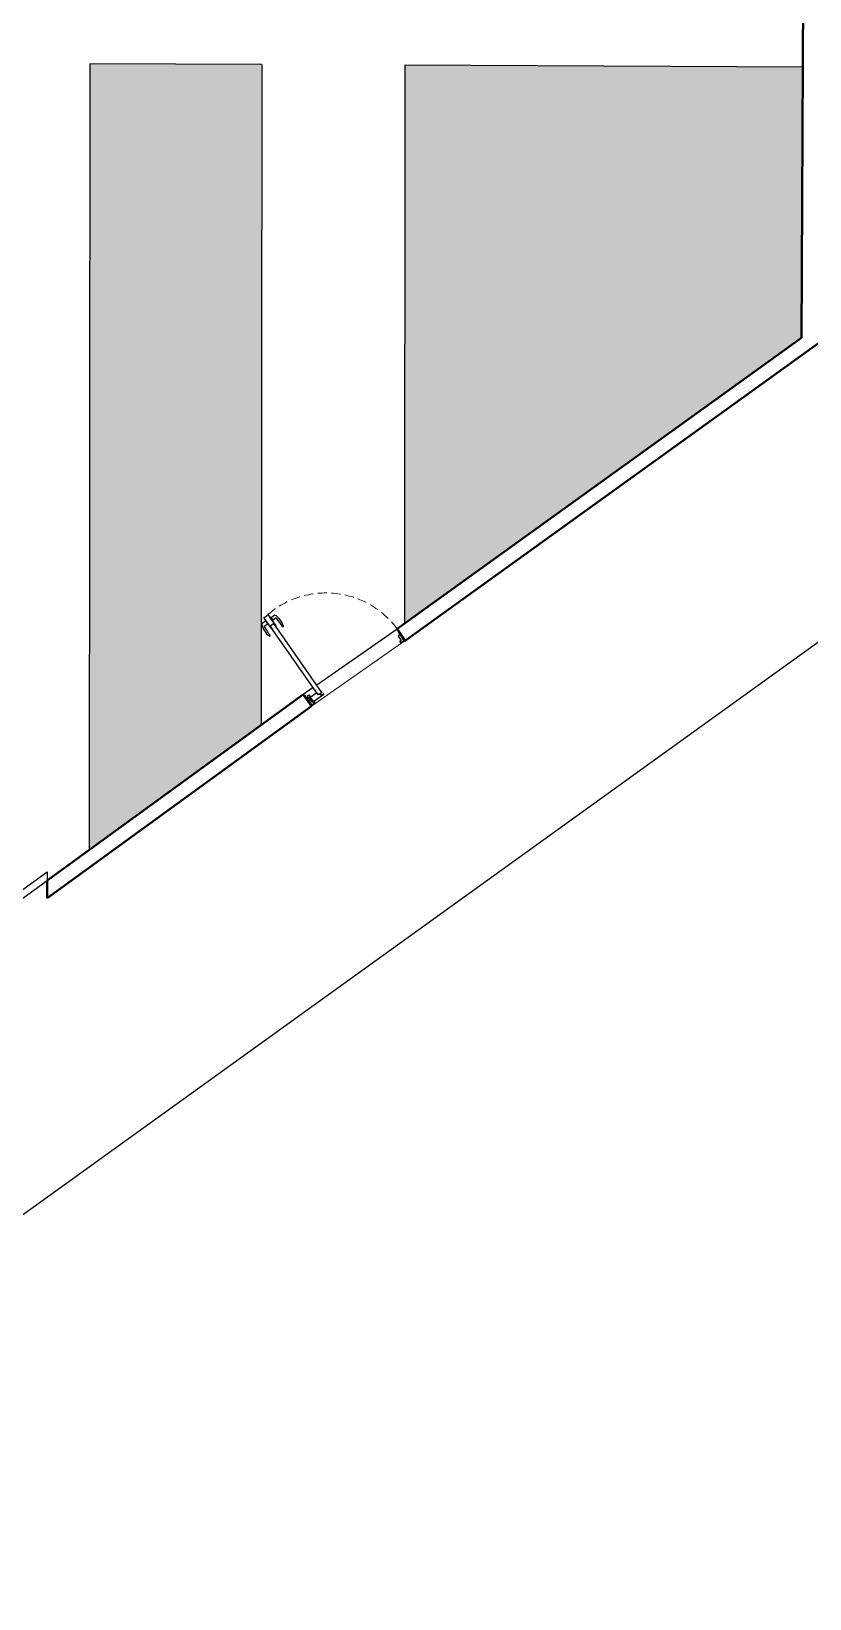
# Model space of a CAD drawing. Header units: millimetres. Extents: x 103208 to 171806, y -164 to 10038.
# Drawn here: x 117336 to 117880, y 4869 to 5963 of the extents above; entities that cross this region are included whole.
import ezdxf

# ---------------------------------------------------------------- set-up
doc = ezdxf.new("R2010")
doc.units = ezdxf.units.MM
doc.linetypes.add('HIDDEN', pattern=[9.525, 6.35, -3.175])
doc.layers.add('ACESSORIOS', color=2, linetype='Continuous')
doc.layers.add('PN010', color=1, linetype='Continuous')
for name, color, linetype, lineweight in [('MEDIDAS', 7, 'Continuous', 0), ('Parede Corte', 4, 'Continuous', 40), ('Portas - Janelas', 2, 'Continuous', 20), ('Projeção Portas', 55, 'HIDDEN', 5)]:
    doc.layers.add(name, color=color, linetype=linetype, lineweight=lineweight)
doc.styles.add('Valéria', font='romantic.ttf', dxfattribs={"height": 10})
doc.dimstyles.new('Cota - 50', dxfattribs={"dimtxt": 10, "dimasz": 5, "dimexe": 10, "dimexo": 20, "dimgap": 5, "dimtad": 1, "dimtxsty": 'Valéria', "dimblk": 'DOT', "dimcen": 0, "dimclrd": 12, "dimclre": 12, "dimclrt": 2, "dimazin": 2, "dimtfac": 1, "dimtix": 1, "dimtmove": 0, "dimatfit": 3, "dimldrblk": 'DOT', "dimfxl": 1, "dimarcsym": 0})

# ---------------------------------------------------------------- blocks, each defined once
blk = doc.blocks.new('_Dot')
at = {"color": 0, "linetype": 'ByBlock', "lineweight": -2}
blk.add_line((-0.5, 0), (-1, 0), dxfattribs=at)
at = {"color": 0, "linetype": 'ByBlock', "const_width": 0.5}
blk.add_lwpolyline([(-0.25, 0, 1), (0.25, 0, 1)], format="xyb", close=True, dxfattribs=at)
blk = doc.blocks.new('*D888')
at = {"layer": 'Defpoints', "color": 0, "transparency": 16777216}
for p in [(119310.4, 6770.1, 9825), (119409.2, 6632.8), (116870.4, 5014.4, 9825)]:
    blk.add_point(p, dxfattribs=at)
at = {"layer": 'MEDIDAS', "color": 12, "lineweight": -2, "transparency": 16777216}
for p, q in [((119322.1, 6753.8), (119415, 6624.7)), ((116973.2, 4880), (119405.1, 6629.9)), ((116882.1, 4998.1), (116975, 4869))]:
    blk.add_line(p, q, dxfattribs=at)
at = {"layer": 'MEDIDAS', "color": 12, "lineweight": -2, "transparency": 16777216, "xscale": 5, "yscale": 5, "zscale": 5}
for p, rotation in [((119409.2, 6632.8), 35.73698977606095), ((116969.2, 4877.1), 215.736989776061)]:
    blk.add_blockref('_Dot', p, dxfattribs=dict(at, rotation=rotation))
at = {"layer": 'MEDIDAS', "color": 2, "transparency": 16777216, "insert": (118183.2, 5763.2), "char_height": 10, "attachment_point": 5, "rotation": 35.737, "style": 'Valéria'}
blk.add_mtext('3006', dxfattribs=at)

msp = doc.modelspace()

# ---------------------------------------------------------------- hatches: boundary and pattern name
h = msp.add_hatch()
h.set_pattern_fill('GRASS2', color=74, scale=15, pattern_type=2)
h.set_pattern_definition([(360, (3778.935, 51.527), (15, 15), [2.25, -0.45, 0.6, -0.45, 2.25, -9]), (360, (3778.185, 51.977), (15, 15), [1.5, -1.125, 2.25, -1.125, 1.5, -7.5]), (360, (3783.435, 57.977), (15, 15), [1.875, -0.75, 1.875, -10.5]), (360, (3775.935, 60.977), (15, 15), [0.75, -1.5, 0.75, -12]), (90, (3777.435, 60.977), (-15, 15), [1.35, -13.65]), (90, (3781.935, 51.977), (-15, 15), [1.5, -13.5]), (90, (3785.685, 57.977), (-15, 15), [1.5, -13.5]), (45, (3783.885, 51.827), (1e-14, 15), [1.5, -19.7132034]), (135, (3779.985, 51.827), (-15, 1e-14), [1.5, -19.7132034]), (63.434949, (3783.435, 51.9024), (8e-10, 15), [1.5, -32.0410197]), (75.9637565, (3782.685, 51.9774), (5e-10, 15), [1.5, -60.3465844]), (75.9637565, (3786.435, 57.9774), (5e-10, 15), [1.2, -60.6465844]), (75.9637565, (3777.735, 60.9774), (5e-10, 15), [1.05, -60.7965844]), (104.0362435, (3781.185, 51.9774), (-5e-10, 15), [1.5, -60.3465844]), (104.0362435, (3784.935, 57.9774), (-5e-10, 15), [1.2, -60.6465844]), (104.0362435, (3777.135, 60.9774), (-5e-10, 15), [1.05, -60.7965844]), (116.565051, (3780.435, 51.9024), (-6e-09, 15), [1.5, -32.041002])])
h.paths.add_polyline_path([(116987.10255, 5941.70488), (117067.10256, 5941.67639), (117067.10256, 5803.47975), (116987.10255, 5803.50825)])
h.paths.add_polyline_path([(117197.10233, 5940.66571), (117277.03766, 5940.63728), (117277.03766, 5803.8544), (117197.10233, 5803.88283)])
h.paths.add_polyline_path([(117377.16638, 5939.92231), (117496.729, 5939.92231), (117496.729, 5477.38131), (117376.64723, 5390.9762)])
h.paths.add_polyline_path([(116900.57456, 5054.57688), (116906.32697, 5058.71604), (116906.32697, 5942.26915), (116884.80552, 5942.26915), (116880.47604, 5033.95508), (116900.54509, 5048.39582)])
h.paths.add_polyline_path([(116986.21177, 5130.77439), (117066.53528, 5166.71287), (117066.53528, 5378.79111), (116986.44639, 5378.85056)])
h.paths.add_polyline_path([(117197.11562, 5267.95368), (117276.57909, 5325.1318), (117276.57909, 5377.06), (117196.88812, 5376.9369)])
h = msp.add_hatch()
h.set_pattern_fill('GRASS2', color=74, scale=15, pattern_type=2)
h.set_pattern_definition([(360, (33442.192, -913.819), (15, 15), [2.25, -0.45, 0.6, -0.45, 2.25, -9]), (360, (33441.442, -913.369), (15, 15), [1.5, -1.125, 2.25, -1.125, 1.5, -7.5]), (360, (33446.692, -907.369), (15, 15), [1.875, -0.75, 1.875, -10.5]), (360, (33439.192, -904.369), (15, 15), [0.75, -1.5, 0.75, -12]), (90, (33440.692, -904.369), (-15, 15), [1.35, -13.65]), (90, (33445.192, -913.369), (-15, 15), [1.5, -13.5]), (90, (33448.942, -907.369), (-15, 15), [1.5, -13.5]), (45, (33447.142, -913.519), (1e-14, 15), [1.5, -19.7132034]), (135, (33443.242, -913.519), (-15, 1e-14), [1.5, -19.7132034]), (63.434949, (33446.6916, -913.444), (8e-10, 15), [1.5, -32.0410197]), (75.9637565, (33445.9416, -913.369), (5e-10, 15), [1.5, -60.3465844]), (75.9637565, (33449.6916, -907.369), (5e-10, 15), [1.2, -60.6465844]), (75.9637565, (33440.9916, -904.369), (5e-10, 15), [1.05, -60.7965844]), (104.0362435, (33444.4416, -913.369), (-5e-10, 15), [1.5, -60.3465844]), (104.0362435, (33448.1916, -907.369), (-5e-10, 15), [1.2, -60.6465844]), (104.0362435, (33440.3916, -904.369), (-5e-10, 15), [1.05, -60.7965844]), (116.565051, (33443.6916, -913.444), (-6e-09, 15), [1.5, -32.041002])])
h.paths.add_polyline_path([(117784.40044, 5922.94908), (117675.05415, 5922.94908)], flags=16)
h.paths.add_polyline_path([(117596.97324, 5938.8746), (117596.79714, 5549.38557), (117873.89446, 5748.77158), (117874.79427, 5937.55036)])

# ---------------------------------------------------------------- linework, layer by layer
for p, q in [((117377.16638, 5939.92231, 9825), (117376.64723, 5390.9762, 9825)), ((117497.1659, 5939.35033, 9825), (117377.16638, 5939.92231, 9825)), ((117497.1659, 5939.35033, 9825), (117496.73005, 5478.49662, 9825)), ((117597.16549, 5938.87368, 9825), (117596.79714, 5549.38557, 9825)), ((117874.79427, 5937.55036, 9825), (117597.16549, 5938.87368, 9825))]:
    msp.add_line(p, q)
at = {"color": 1}
for p, q in [((117501.16984, 5555.36116, 9825), (117501.49178, 5555.58632, 9825)), ((117501.28447, 5555.19727, 9825), (117501.16984, 5555.36116, 9825)), ((117501.49178, 5555.58632, 9825), (117506.91363, 5547.83422, 9825)), ((117499.84736, 5550.95832, 9825), (117497.33345, 5549.20008, 9825)), ((117498.62366, 5553.58035, 9825), (117498.94559, 5553.80551, 9825)), ((117504.04551, 5545.82825, 9825), (117498.62366, 5553.58035, 9825)), ((117498.94559, 5553.80551, 9825), (117499.06022, 5553.64162, 9825)), ((117499.06022, 5553.64162, 9825), (117499.36108, 5553.85204, 9825)), ((117499.25218, 5547.73532, 9825), (117501.16557, 5549.07356, 9825)), ((117499.36108, 5553.85204, 9825), (117499.40286, 5553.84465, 9825)), ((117499.40286, 5553.84465, 9825), (117499.41025, 5553.88643, 9825)), ((117499.41025, 5553.88643, 9825), (117499.45202, 5553.87904, 9825)), ((117499.45202, 5553.87904, 9825), (117499.45941, 5553.92082, 9825)), ((117499.45941, 5553.92082, 9825), (117499.50119, 5553.91343, 9825)), ((117499.50119, 5553.91343, 9825), (117499.50858, 5553.95521, 9825)), ((117499.50858, 5553.95521, 9825), (117499.55036, 5553.94782, 9825)), ((117499.55036, 5553.94782, 9825), (117499.55775, 5553.98959, 9825)), ((117499.55775, 5553.98959, 9825), (117499.59953, 5553.9822, 9825)), ((117499.59953, 5553.9822, 9825), (117499.60692, 5554.02398, 9825)), ((117499.60692, 5554.02398, 9825), (117499.64869, 5554.01659, 9825)), ((117499.64869, 5554.01659, 9825), (117499.65608, 5554.05837, 9825)), ((117499.65608, 5554.05837, 9825), (117499.69786, 5554.05098, 9825)), ((117499.69786, 5554.05098, 9825), (117499.70525, 5554.09276, 9825)), ((117499.70408, 5551.16318, 9825), (117501.16557, 5549.07356, 9825)), ((117499.70525, 5554.09276, 9825), (117499.74703, 5554.08537, 9825)), ((117499.73691, 5551.30818, 9825), (117499.72871, 5551.30244, 9825)), ((117499.74703, 5554.08537, 9825), (117499.75442, 5554.12715, 9825)), ((117499.75442, 5554.12715, 9825), (117499.7962, 5554.11976, 9825)), ((117499.7962, 5554.11976, 9825), (117499.80359, 5554.16153, 9825)), ((117499.80359, 5554.16153, 9825), (117499.84537, 5554.15414, 9825)), ((117499.84537, 5554.15414, 9825), (117499.85275, 5554.19592, 9825)), ((117499.85275, 5554.19592, 9825), (117499.89453, 5554.18853, 9825)), ((117501.95357, 5548.81928, 9825), (117499.87882, 5551.78573, 9825)), ((117499.89453, 5554.18853, 9825), (117499.90192, 5554.23031, 9825)), ((117499.90192, 5554.23031, 9825), (117499.9437, 5554.22292, 9825)), ((117499.9437, 5554.22292, 9825), (117499.95109, 5554.2647, 9825)), ((117499.95109, 5554.2647, 9825), (117500.3936, 5554.57419, 9825)), ((117500.3936, 5554.57419, 9825), (117500.43538, 5554.5668, 9825)), ((117500.43538, 5554.5668, 9825), (117500.44277, 5554.60858, 9825)), ((117500.44277, 5554.60858, 9825), (117500.48454, 5554.60119, 9825)), ((117500.48454, 5554.60119, 9825), (117500.49193, 5554.64297, 9825)), ((117500.49193, 5554.64297, 9825), (117500.53371, 5554.63558, 9825)), ((117500.53371, 5554.63558, 9825), (117500.5411, 5554.67735, 9825)), ((117500.5411, 5554.67735, 9825), (117500.58288, 5554.66996, 9825)), ((117500.58288, 5554.66996, 9825), (117500.59027, 5554.71174, 9825)), ((117500.59027, 5554.71174, 9825), (117500.63205, 5554.70435, 9825)), ((117500.63205, 5554.70435, 9825), (117500.63944, 5554.74613, 9825)), ((117500.63944, 5554.74613, 9825), (117500.68122, 5554.73874, 9825)), ((117500.68122, 5554.73874, 9825), (117500.68861, 5554.78052, 9825)), ((117500.68861, 5554.78052, 9825), (117500.73038, 5554.77313, 9825)), ((117500.73038, 5554.77313, 9825), (117500.73777, 5554.81491, 9825)), ((117500.73777, 5554.81491, 9825), (117500.77955, 5554.80752, 9825)), ((117500.77955, 5554.80752, 9825), (117500.78694, 5554.84929, 9825)), ((117500.78694, 5554.84929, 9825), (117500.82872, 5554.84191, 9825)), ((117500.82872, 5554.84191, 9825), (117500.83611, 5554.88368, 9825)), ((117500.83611, 5554.88368, 9825), (117500.87789, 5554.87629, 9825)), ((117500.87789, 5554.87629, 9825), (117500.88528, 5554.91807, 9825)), ((117500.88528, 5554.91807, 9825), (117500.92705, 5554.91068, 9825)), ((117500.92705, 5554.91068, 9825), (117500.93444, 5554.95246, 9825)), ((117500.93444, 5554.95246, 9825), (117500.97622, 5554.94507, 9825)), ((117500.97622, 5554.94507, 9825), (117500.98361, 5554.98685, 9825)), ((117500.98361, 5554.98685, 9825), (117501.28447, 5555.19727, 9825)), ((117501.16557, 5549.07356, 9825), (117501.30886, 5548.86869, 9825)), ((117501.44812, 5548.84406, 9825), (117501.45631, 5548.84979, 9825)), ((117504.82169, 5550.82525, 9825), (117502.74694, 5553.7917, 9825)), ((117505.6731, 5549.3462, 9825), (117503.05082, 5547.51217, 9825)), ((117503.05082, 5547.51217, 9825), (117504.16843, 5545.91422, 9825)), ((117536.62618, 5499.52138, 9825), (117503.05782, 5547.51706, 9825)), ((117503.2442, 5553.76119, 9825), (117503.2524, 5553.76692, 9825)), ((117503.39166, 5553.74229, 9825), (117504.85315, 5551.65266, 9825)), ((117503.53494, 5553.53742, 9825), (117506.04885, 5555.29566, 9825)), ((117504.16843, 5545.91422, 9825), (117504.04551, 5545.82825, 9825)), ((117506.76654, 5552.9909, 9825), (117504.85315, 5551.65266, 9825)), ((117504.85315, 5551.65266, 9825), (117504.99643, 5551.4478, 9825)), ((117504.9718, 5551.30854, 9825), (117504.9636, 5551.30281, 9825)), ((117539.23326, 5501.34479, 9825), (117505.6649, 5549.34047, 9825)), ((117506.79071, 5547.74825, 9825), (117505.6731, 5549.3462, 9825)), ((117506.91363, 5547.83422, 9825), (117506.79071, 5547.74825, 9825)), ((117512.17871, 5547.19673, 9825), (117512.00228, 5547.07333, 9825)), ((117502.83822, 5540.66395, 9825), (117503.01465, 5540.78735, 9825)), ((117592.20041, 5543.61315, 9825), (117592.28638, 5543.49023, 9825)), ((117592.28638, 5543.49023, 9825), (117592.386, 5543.49889, 9825)), ((117593.65044, 5541.53991, 9825), (117592.38027, 5540.65156, 9825)), ((117592.38027, 5540.65156, 9825), (117594.55818, 5537.5376, 9825)), ((117592.386, 5543.49889, 9825), (117592.39831, 5543.56852, 9825)), ((117592.39831, 5543.56852, 9825), (117592.73708, 5543.80546, 9825)), ((117592.61525, 5543.17111, 9825), (117592.57294, 5543.0805, 9825)), ((117592.57294, 5543.0805, 9825), (117593.65044, 5541.53991, 9825)), ((117592.68488, 5543.15879, 9825), (117592.61525, 5543.17111, 9825)), ((117593.02365, 5543.39573, 9825), (117592.68488, 5543.15879, 9825)), ((117592.78185, 5543.04356, 9825), (117593.15059, 5543.30146, 9825)), ((117596.44989, 5537.799, 9825), (117592.78185, 5543.04356, 9825)), ((117592.80672, 5543.79315, 9825), (117593.03596, 5543.46536, 9825)), ((117593.15059, 5543.30146, 9825), (117593.4085, 5542.93271, 9825)), ((117593.59532, 5536.86417, 9825), (117593.41094, 5536.73521, 9825)), ((117593.41094, 5536.73521, 9825), (117593.6975, 5536.32548, 9825)), ((117593.47813, 5542.92039, 9825), (117593.56307, 5542.97979, 9825)), ((117593.59117, 5536.73924, 9825), (117593.6936, 5536.81088, 9825)), ((117593.73445, 5536.53437, 9825), (117593.59117, 5536.73924, 9825)), ((117593.6936, 5536.81088, 9825), (117593.66495, 5536.85186, 9825)), ((117594.18516, 5536.8496, 9825), (117593.73445, 5536.53437, 9825)), ((117593.91079, 5537.0238, 9825), (117593.93944, 5536.98282, 9825)), ((117594.55818, 5537.5376, 9825), (117593.9231, 5537.09342, 9825)), ((117593.93944, 5536.98282, 9825), (117594.04187, 5537.05446, 9825)), ((117594.04187, 5537.05446, 9825), (117594.18516, 5536.8496, 9825)), ((117594.42166, 5536.1974, 9825), (117596.41294, 5537.59011, 9825)), ((117596.41294, 5537.59011, 9825), (117596.51257, 5537.59877, 9825)), ((117596.81865, 5538.05691, 9825), (117596.44989, 5537.799, 9825)), ((117596.51257, 5537.59877, 9825), (117596.52488, 5537.6684, 9825)), ((117596.52488, 5537.6684, 9825), (117596.86365, 5537.90533, 9825)), ((117596.5722, 5538.40928, 9825), (117596.81865, 5538.05691, 9825)), ((117596.66406, 5538.53454, 9825), (117596.58452, 5538.47891, 9825)), ((117596.74182, 5537.27099, 9825), (117596.69951, 5537.18038, 9825)), ((117596.69951, 5537.18038, 9825), (117596.78548, 5537.05746, 9825)), ((117596.81145, 5537.25867, 9825), (117596.74182, 5537.27099, 9825)), ((117597.15022, 5537.4956, 9825), (117596.81145, 5537.25867, 9825)), ((117596.93328, 5537.89302, 9825), (117597.16254, 5537.56524, 9825)), ((117535.62319, 5500.95544, 9825), (117530.85513, 5497.62063, 9825)), ((117539.24146, 5501.35052, 9825), (117536.62618, 5499.52138, 9825)), ((117527.83173, 5498.59345, 9825), (117527.26605, 5498.19781, 9825)), ((117527.72491, 5497.78655, 9825), (117527.49565, 5498.11434, 9825)), ((117527.49565, 5498.11434, 9825), (117527.49565, 5498.11433, 9825)), ((117527.50796, 5498.18396, 9825), (117527.50797, 5498.18397, 9825)), ((117527.50797, 5498.18397, 9825), (117527.84673, 5498.4209, 9825)), ((117527.7249, 5497.78655, 9825), (117527.72491, 5497.78655, 9825)), ((117527.79454, 5497.77424, 9825), (117527.79453, 5497.77423, 9825)), ((117528.1333, 5498.01117, 9825), (117527.79454, 5497.77424, 9825)), ((117527.83172, 5498.59345, 9825), (117527.83173, 5498.59345, 9825)), ((117527.83953, 5497.62266, 9825), (117528.16732, 5497.85191, 9825)), ((117528.08598, 5497.27029, 9825), (117527.83953, 5497.62266, 9825)), ((117527.84673, 5498.4209, 9825), (117527.91636, 5498.40858, 9825)), ((117527.90136, 5498.58114, 9825), (117527.90135, 5498.58113, 9825)), ((117527.95867, 5498.49919, 9825), (117527.90136, 5498.58114, 9825)), ((117527.91636, 5498.40858, 9825), (117527.95867, 5498.49919, 9825)), ((117528.08597, 5497.27029, 9825), (117528.08598, 5497.27029, 9825)), ((117528.14562, 5498.0808, 9825), (117528.1333, 5498.01117, 9825)), ((117528.24524, 5498.08946, 9825), (117528.14562, 5498.0808, 9825)), ((117528.16732, 5497.85191, 9825), (117528.16731, 5497.85191, 9825)), ((117528.23694, 5497.83959, 9825), (117528.23695, 5497.8396, 9825)), ((117528.23695, 5497.8396, 9825), (117531.87635, 5492.63602, 9825)), ((117529.32273, 5496.54887, 9825), (117528.24524, 5498.08946, 9825)), ((117529.63584, 5497.7762, 9844), (117529.12002, 5498.51371, 9844)), ((117529.19392, 5498.93149, 9844), (117529.93143, 5499.44731, 9844)), ((117530.5929, 5497.43723, 9825), (117529.32273, 5496.54887, 9825)), ((117530.14786, 5497.76821, 9844), (117530.05362, 5497.7023, 9844)), ((117530.34289, 5497.07933, 9825), (117530.53956, 5497.21688, 9825)), ((117530.6925, 5496.57945, 9825), (117530.34289, 5497.07933, 9825)), ((117530.34921, 5499.37341, 9844), (117530.86503, 5498.6359, 9844)), ((117530.7197, 5496.58419, 9844), (117530.40447, 5497.03489, 9844)), ((117530.41679, 5497.10452, 9844), (117530.50693, 5497.16757, 9844)), ((117530.84599, 5497.11899, 9844), (117530.42638, 5497.71894, 9844)), ((117530.53956, 5497.21688, 9825), (117530.69431, 5496.99562, 9825)), ((117530.57656, 5497.15525, 9844), (117530.70552, 5496.97087, 9844)), ((117530.79657, 5497.14603, 9825), (117530.5929, 5497.43723, 9825)), ((117530.64763, 5497.87369, 9844), (117531.11932, 5497.19927, 9844)), ((117530.68511, 5496.53768, 9825), (117530.6925, 5496.57945, 9825)), ((117530.72689, 5496.53029, 9825), (117530.68511, 5496.53768, 9825)), ((117530.69431, 5496.99562, 9825), (117530.6943, 5496.99562, 9825)), ((117530.79113, 5498.21812, 9844), (117530.6969, 5498.15221, 9844)), ((117530.7195, 5496.48851, 9825), (117530.72689, 5496.53029, 9825)), ((117530.76128, 5496.48112, 9825), (117530.7195, 5496.48851, 9825)), ((117530.78933, 5496.57187, 9844), (117530.7197, 5496.58419, 9844)), ((117530.74711, 5497.00267, 9825), (117530.74712, 5497.00267, 9825)), ((117530.74712, 5497.00267, 9825), (117530.79657, 5497.14603, 9825)), ((117530.75389, 5496.43934, 9825), (117530.76128, 5496.48112, 9825)), ((117530.79567, 5496.43195, 9825), (117530.75389, 5496.43934, 9825)), ((117530.78828, 5496.39017, 9825), (117530.79567, 5496.43195, 9825)), ((117530.83005, 5496.38278, 9825), (117530.78828, 5496.39017, 9825)), ((117530.9756, 5496.30555, 9844), (117530.78933, 5496.57187, 9844)), ((117530.79316, 5496.98159, 9844), (117530.84599, 5497.11899, 9844)), ((117530.82266, 5496.34101, 9825), (117530.83005, 5496.38278, 9825)), ((117530.86444, 5496.33362, 9825), (117530.82266, 5496.34101, 9825)), ((117530.85513, 5497.62063, 9825), (117531.08029, 5497.2987, 9825)), ((117530.85705, 5496.29184, 9825), (117530.86444, 5496.33362, 9825)), ((117530.89883, 5496.28445, 9825), (117530.85705, 5496.29184, 9825)), ((117530.89144, 5496.24267, 9825), (117530.89883, 5496.28445, 9825)), ((117530.93322, 5496.23528, 9825), (117530.89144, 5496.24267, 9825)), ((117530.92583, 5496.1935, 9825), (117530.93322, 5496.23528, 9825)), ((117530.96761, 5496.18611, 9825), (117530.92583, 5496.1935, 9825)), ((117530.96022, 5496.14434, 9825), (117530.96761, 5496.18611, 9825)), ((117531.00199, 5496.13695, 9825), (117530.96022, 5496.14434, 9825)), ((117531.04523, 5496.29323, 9844), (117530.9756, 5496.30555, 9844)), ((117530.9946, 5496.09517, 9825), (117531.00199, 5496.13695, 9825)), ((117531.03638, 5496.08778, 9825), (117530.9946, 5496.09517, 9825)), ((117531.02899, 5496.046, 9825), (117531.03638, 5496.08778, 9825)), ((117531.07077, 5496.03861, 9825), (117531.02899, 5496.046, 9825)), ((117531.03291, 5496.2236, 9844), (117531.04523, 5496.29323, 9844)), ((117531.23964, 5495.92801, 9844), (117531.03291, 5496.2236, 9844)), ((117531.06338, 5495.99683, 9825), (117531.07077, 5496.03861, 9825)), ((117531.10516, 5495.98944, 9825), (117531.06338, 5495.99683, 9825)), ((117531.08029, 5497.2987, 9825), (117531.18356, 5497.31163, 9825)), ((117531.0804, 5497.59515, 9825), (117531.27708, 5497.7327, 9825)), ((117531.22369, 5497.39028, 9825), (117531.0804, 5497.59515, 9825)), ((117531.24271, 5495.79277, 9825), (117531.10516, 5495.98944, 9825)), ((117531.11932, 5497.19927, 9844), (117531.107, 5497.12964, 9844)), ((117531.107, 5497.12964, 9844), (117532.48253, 5495.16294, 9844)), ((117531.23532, 5495.75099, 9825), (117531.24271, 5495.79277, 9825)), ((117531.2771, 5495.7436, 9825), (117531.23532, 5495.75099, 9825)), ((117531.27708, 5497.7327, 9825), (117531.62669, 5497.23283, 9825)), ((117531.41465, 5495.54693, 9825), (117531.2771, 5495.7436, 9825)), ((117531.60604, 5495.40414, 9844), (117531.40308, 5495.69433, 9844)), ((117531.40726, 5495.50516, 9825), (117531.41465, 5495.54693, 9825)), ((117531.44904, 5495.49777, 9825), (117531.40726, 5495.50516, 9825)), ((117531.44165, 5495.45599, 9825), (117531.44904, 5495.49777, 9825)), ((117531.48343, 5495.4486, 9825), (117531.44165, 5495.45599, 9825)), ((117531.47604, 5495.40682, 9825), (117531.48343, 5495.4486, 9825)), ((117531.51781, 5495.39943, 9825), (117531.47604, 5495.40682, 9825)), ((117531.51042, 5495.35765, 9825), (117531.51781, 5495.39943, 9825)), ((117531.5522, 5495.35026, 9825), (117531.51042, 5495.35765, 9825)), ((117531.54481, 5495.30848, 9825), (117531.5522, 5495.35026, 9825)), ((117531.58659, 5495.30109, 9825), (117531.54481, 5495.30848, 9825)), ((117531.5792, 5495.25932, 9825), (117531.58659, 5495.30109, 9825)), ((117531.62098, 5495.25193, 9825), (117531.5792, 5495.25932, 9825)), ((117531.67567, 5495.39182, 9844), (117531.60604, 5495.40414, 9844)), ((117531.61359, 5495.21015, 9825), (117531.62098, 5495.25193, 9825)), ((117531.65537, 5495.20276, 9825), (117531.61359, 5495.21015, 9825)), ((117531.62669, 5497.23283, 9825), (117531.66846, 5497.22544, 9825)), ((117531.64798, 5495.16098, 9825), (117531.65537, 5495.20276, 9825)), ((117531.68976, 5495.15359, 9825), (117531.64798, 5495.16098, 9825)), ((117531.66846, 5497.22544, 9825), (117531.66108, 5497.18366, 9825)), ((117531.66108, 5497.18366, 9825), (117531.70285, 5497.17627, 9825)), ((117531.66336, 5495.32219, 9844), (117531.67567, 5495.39182, 9844)), ((117531.84963, 5495.05587, 9844), (117531.66336, 5495.32219, 9844)), ((117531.68237, 5495.11181, 9825), (117531.68976, 5495.15359, 9825)), ((117531.72414, 5495.10442, 9825), (117531.68237, 5495.11181, 9825)), ((117531.70285, 5497.17627, 9825), (117531.69546, 5497.13449, 9825)), ((117531.69546, 5497.13449, 9825), (117531.73724, 5497.1271, 9825)), ((117531.71675, 5495.06265, 9825), (117531.72414, 5495.10442, 9825)), ((117531.75853, 5495.05526, 9825), (117531.71675, 5495.06265, 9825)), ((117531.73724, 5497.1271, 9825), (117531.72985, 5497.08532, 9825)), ((117531.72985, 5497.08532, 9825), (117531.77163, 5497.07793, 9825)), ((117531.75114, 5495.01348, 9825), (117531.75853, 5495.05526, 9825)), ((117531.79292, 5495.00609, 9825), (117531.75114, 5495.01348, 9825)), ((117531.77163, 5497.07793, 9825), (117531.76424, 5497.03616, 9825)), ((117531.76424, 5497.03616, 9825), (117531.80602, 5497.02877, 9825)), ((117531.78553, 5494.96431, 9825), (117531.79292, 5495.00609, 9825)), ((117531.82731, 5494.95692, 9825), (117531.78553, 5494.96431, 9825)), ((117531.80602, 5497.02877, 9825), (117531.79863, 5496.98699, 9825)), ((117531.79863, 5496.98699, 9825), (117531.84041, 5496.9796, 9825)), ((117532.17692, 5494.45705, 9825), (117531.82731, 5494.95692, 9825)), ((117531.84041, 5496.9796, 9825), (117531.83302, 5496.93782, 9825)), ((117531.83302, 5496.93782, 9825), (117531.87479, 5496.93043, 9825)), ((117531.83731, 5494.98624, 9844), (117531.84963, 5495.05587, 9844)), ((117532.15253, 5494.53554, 9844), (117531.83731, 5494.98624, 9844)), ((117531.87479, 5496.93043, 9825), (117531.8674, 5496.88865, 9825)), ((117531.8674, 5496.88865, 9825), (117531.90918, 5496.88126, 9825)), ((117531.90918, 5496.88126, 9825), (117531.90179, 5496.83949, 9825)), ((117531.90179, 5496.83949, 9825), (117531.94357, 5496.8321, 9825)), ((117531.94357, 5496.8321, 9825), (117531.93618, 5496.79032, 9825)), ((117531.93618, 5496.79032, 9825), (117531.97796, 5496.78293, 9825)), ((117531.97796, 5496.78293, 9825), (117531.97057, 5496.74115, 9825)), ((117531.97057, 5496.74115, 9825), (117532.01235, 5496.73376, 9825)), ((117532.01235, 5496.73376, 9825), (117532.00496, 5496.69198, 9825)), ((117532.00496, 5496.69198, 9825), (117532.04673, 5496.68459, 9825)), ((117532.04673, 5496.68459, 9825), (117532.03934, 5496.64282, 9825)), ((117532.03934, 5496.64282, 9825), (117532.1769, 5496.44614, 9825)), ((117532.08524, 5492.59907, 9825), (117534.07653, 5493.99178, 9825)), ((117532.1769, 5496.44614, 9825), (117532.21867, 5496.43876, 9825)), ((117532.37359, 5494.5946, 9825), (117532.17692, 5494.45705, 9825)), ((117532.19567, 5494.84027, 9844), (117532.32462, 5494.65589, 9844)), ((117532.21867, 5496.43876, 9825), (117532.21128, 5496.39698, 9825)), ((117532.21128, 5496.39698, 9825), (117532.34884, 5496.20031, 9825)), ((117532.21883, 5494.81586, 9825), (117532.21884, 5494.81586, 9825)), ((117532.21884, 5494.81586, 9825), (117532.37359, 5494.5946, 9825)), ((117532.3123, 5494.58626, 9844), (117532.22216, 5494.52322, 9844)), ((117532.38298, 5494.92141, 9844), (117532.23579, 5494.91892, 9844)), ((117532.24292, 5494.86305, 9825), (117532.24291, 5494.86305, 9825)), ((117532.39153, 5494.86556, 9825), (117532.24292, 5494.86305, 9825)), ((117532.34884, 5496.20031, 9825), (117532.39061, 5496.19292, 9825)), ((117532.56015, 5494.66809, 9844), (117532.38298, 5494.92141, 9844)), ((117532.39061, 5496.19292, 9825), (117532.38322, 5496.15114, 9825)), ((117532.38322, 5496.15114, 9825), (117532.425, 5496.14375, 9825)), ((117532.77081, 5494.32328, 9825), (117532.39153, 5494.86556, 9825)), ((117532.425, 5496.14375, 9825), (117532.41761, 5496.10197, 9825)), ((117532.41761, 5496.10197, 9825), (117532.45939, 5496.09458, 9825)), ((117532.45939, 5496.09458, 9825), (117532.452, 5496.0528, 9825)), ((117532.452, 5496.0528, 9825), (117532.49378, 5496.04541, 9825)), ((117532.48253, 5495.16294, 9844), (117532.55216, 5495.15062, 9844)), ((117532.49378, 5496.04541, 9825), (117532.48639, 5496.00364, 9825)), ((117532.48639, 5496.00364, 9825), (117532.52817, 5495.99625, 9825)), ((117532.52817, 5495.99625, 9825), (117532.52078, 5495.95447, 9825)), ((117532.52078, 5495.95447, 9825), (117532.56255, 5495.94708, 9825)), ((117532.55216, 5495.15062, 9844), (117532.69585, 5494.94517, 9844)), ((117532.56255, 5495.94708, 9825), (117532.55516, 5495.9053, 9825)), ((117532.55516, 5495.9053, 9825), (117532.59694, 5495.89791, 9825)), ((117532.59694, 5495.89791, 9825), (117532.58955, 5495.85613, 9825)), ((117532.58955, 5495.85613, 9825), (117532.63133, 5495.84874, 9825)), ((117532.63133, 5495.84874, 9825), (117532.62394, 5495.80697, 9825)), ((117532.62394, 5495.80697, 9825), (117532.66572, 5495.79958, 9825)), ((117532.68351, 5495.16702, 9825), (117532.63593, 5495.07445, 9825)), ((117532.63593, 5495.07445, 9825), (117532.8611, 5494.75252, 9825)), ((117532.69585, 5494.94517, 9844), (117532.65036, 5494.68804, 9844)), ((117532.66572, 5495.79958, 9825), (117532.65833, 5495.7578, 9825)), ((117532.65833, 5495.7578, 9825), (117532.70011, 5495.75041, 9825)), ((117532.70011, 5495.75041, 9825), (117532.69272, 5495.70863, 9825)), ((117532.69272, 5495.70863, 9825), (117532.73449, 5495.70124, 9825)), ((117532.73449, 5495.70124, 9825), (117532.72711, 5495.65946, 9825)), ((117532.72711, 5495.65946, 9825), (117532.76888, 5495.65207, 9825)), ((117532.76888, 5495.65207, 9825), (117532.76149, 5495.61029, 9825)), ((117532.76149, 5495.61029, 9825), (117533.11111, 5495.11042, 9825)), ((117533.40589, 5494.76746, 9825), (117532.77081, 5494.32328, 9825)), ((117532.91443, 5494.97287, 9825), (117532.77115, 5495.17774, 9825)), ((117532.8611, 5494.75252, 9825), (117540.53125, 5500.11706, 9825)), ((117533.11111, 5495.11042, 9825), (117532.91443, 5494.97287, 9825)), ((117533.40175, 5494.64253, 9825), (117533.50418, 5494.71417, 9825)), ((117533.54503, 5494.43766, 9825), (117533.40175, 5494.64253, 9825)), ((117533.40589, 5494.76745, 9825), (117533.40589, 5494.76746, 9825)), ((117533.50418, 5494.71417, 9825), (117533.47552, 5494.75514, 9825)), ((117533.47552, 5494.75514, 9825), (117533.47552, 5494.75514, 9825)), ((117533.99573, 5494.75288, 9825), (117533.54503, 5494.43766, 9825)), ((117533.72135, 5494.92708, 9825), (117533.72136, 5494.92708, 9825)), ((117533.72136, 5494.92708, 9825), (117533.75002, 5494.88611, 9825)), ((117533.73368, 5494.99671, 9825), (117533.73367, 5494.99671, 9825)), ((117533.91805, 5495.12567, 9825), (117533.73368, 5494.99671, 9825)), ((117533.75002, 5494.88611, 9825), (117533.85245, 5494.95775, 9825)), ((117533.85245, 5494.95775, 9825), (117533.99573, 5494.75288, 9825)), ((117534.20462, 5494.71593, 9825), (117533.91805, 5495.12567, 9825)), ((117534.07653, 5493.99178, 9825), (117534.07653, 5493.99178, 9825)), ((117534.20462, 5494.71593, 9825), (117534.20462, 5494.71593, 9825)), ((117538.84733, 5499.12236, 9825), (117537.93032, 5500.4335, 9825)), ((117540.44528, 5500.23998, 9825), (117538.84733, 5499.12236, 9825)), ((117540.53125, 5500.11706, 9825), (117540.44528, 5500.23998, 9825))]:
    msp.add_line(p, q, dxfattribs=at)
for centre, radius, start, end in [((117509.23332, 5550.80588, 9825), 12.14519, 188.76325963, 236.64901852), ((117499.62502, 5547.2026, 9825), 0.65023, 124.9875658, 209.71702358), ((117529.72206, 5564.04602, 9825), 35.1398, 209.241939, 220.64590564), ((117499.78603, 5551.2205, 9825), 0.1, 124.96908913, 214.96908913), ((117499.97214, 5551.58252, 9825), 0.26, 124.96908913, 214.96908913), ((117499.68532, 5551.38193, 9825), 0.09, 304.96908913, 34.96908913), ((117499.84605, 5551.76281, 9825), 0.04, 34.96908913, 124.96908913), ((117501.3908, 5548.92601, 9825), 0.1, 214.96908913, 304.96908913), ((117501.50789, 5548.77604, 9825), 0.09, 34.96908913, 124.96908913), ((117501.7947, 5548.97664, 9825), 0.26, 214.96908913, 304.96908913), ((117501.92079, 5548.79636, 9825), 0.04, 304.96908913, 34.96908913), ((117502.77972, 5553.81463, 9825), 0.04, 124.96908913, 214.96908913), ((117502.90581, 5553.63435, 9825), 0.26, 34.96908913, 124.96908913), ((117503.19262, 5553.83494, 9825), 0.09, 214.96908913, 304.96908913), ((117503.30971, 5553.68498, 9825), 0.1, 34.96908913, 124.96908913), ((117504.85446, 5550.84818, 9825), 0.04, 214.96908913, 304.96908913), ((117504.72838, 5551.02846, 9825), 0.26, 304.96908913, 34.96908913), ((117505.01519, 5551.22905, 9825), 0.09, 124.96908913, 214.96908913), ((117504.91449, 5551.39048, 9825), 0.1, 304.96908913, 34.96908913), ((117506.19215, 5555.09049, 9825), 0.25026, 60.84115429, 124.93208382), ((117500.45843, 5544.66869, 9825), 12.14519, 13.28915973, 61.17491862), ((117507.13904, 5552.45794, 9825), 0.65023, 40.22115467, 124.95061245), ((117480.99333, 5529.96496, 9825), 35.1398, 29.29227261, 40.69623925), ((117511.85903, 5547.27833, 9825), 0.25009, 208.85702843, 304.94627946), ((117512.03513, 5547.40171, 9825), 0.25027, 305.01086958, 13.57455852), ((117502.69493, 5540.86914, 9825), 0.25027, 236.36361973, 304.92730867), ((117502.87123, 5540.99223, 9825), 0.25009, 304.99189879, 41.08114983), ((117592.76574, 5543.76448, 9825), 0.05001, 34.98054714, 124.96908913), ((117592.99499, 5543.4367, 9825), 0.05, 304.97052152, 34.96765673), ((117593.44947, 5542.96136, 9825), 0.05, 214.96908913, 304.96908913), ((117593.62398, 5536.82322, 9825), 0.04999, 34.95699547, 124.98990223), ((117594.12362, 5536.62351, 9825), 0.52, 214.96908913, 304.97019096), ((117593.95175, 5537.05246, 9825), 0.04999, 124.96908913, 214.98054943), ((117596.61318, 5538.43794, 9825), 0.05, 124.96908913, 214.96908913), ((117596.89231, 5537.86436, 9825), 0.05, 34.97375254, 124.96908913), ((117597.12157, 5537.53658, 9825), 0.05, 304.95674205, 34.9699782), ((117527.53662, 5498.14299, 9825), 0.05, 124.96908913, 214.96908913), ((117527.76587, 5497.81521, 9825), 0.05, 214.96908913, 304.96908913), ((117527.86038, 5498.55248, 9825), 0.05, 34.96908913, 124.96908913), ((117528.045, 5497.24163, 9825), 0.05, 304.96908913, 34.96908913), ((117528.19597, 5497.81094, 9825), 0.05, 34.96908913, 124.96908913), ((117529.36586, 5498.68565, 9844), 0.3, 124.96908913, 214.96908913), ((117529.88168, 5497.94814, 9844), 0.3, 214.96908913, 304.96908913), ((117530.10337, 5499.20147, 9844), 0.3, 34.96908913, 124.96908913), ((117530.26248, 5497.60432, 9844), 0.2, 34.96908913, 124.96908913), ((117530.44545, 5497.06355, 9844), 0.05, 124.96908913, 214.96908913), ((117530.53559, 5497.12659, 9844), 0.05, 34.96908913, 124.96908913), ((117530.81152, 5497.98832, 9844), 0.2, 124.96908913, 214.96908913), ((117530.71888, 5497.01282, 9825), 0.03, 214.96908913, 340.23026968), ((117530.74649, 5496.99953, 9844), 0.05, 214.96908913, 338.96908913), ((117530.61919, 5498.46396, 9844), 0.3, 304.96908913, 34.96908913), ((117531.18271, 5497.36162, 9825), 0.05, 270.96908913, 34.96908913), ((117532.19351, 5494.56419, 9844), 0.05, 214.96908913, 304.96908913), ((117532.23664, 5494.86893, 9844), 0.05, 90.96908913, 214.96908913), ((117532.24342, 5494.83305, 9825), 0.03, 90.97014468, 214.96908913), ((117532.28365, 5494.62724, 9844), 0.05, 304.96908913, 34.96908913), ((117532.60113, 5494.69674, 9844), 0.05, 214.96908913, 349.96908913), ((117532.73018, 5495.14908, 9825), 0.05, 34.96908913, 158.96908913), ((117533.43454, 5494.72648, 9825), 0.05, 34.96908913, 124.96908913), ((117533.76233, 5494.95573, 9825), 0.05, 124.96908913, 214.96908913), ((117533.7785, 5494.4179, 9825), 0.52, 304.96908913, 34.96908913)]:
    msp.add_arc(centre, radius, start, end, dxfattribs=at)
at = {"layer": 'ACESSORIOS'}
for p, q in [((116900.54509, 5048.39582, 9825), (117347.51592, 5370.0147, 9825)), ((116900.57456, 5054.57688, 9825), (117347.51592, 5376.17456, 9825)), ((117347.51592, 5376.17456, 9825), (117347.51592, 5370.0147, 9825))]:
    msp.add_line(p, q, dxfattribs=at)
at = {"layer": 'Parede Corte'}
for p, q in [((117873.89446, 5748.77158, 9825), (117875.24996, 6033.15217, 9825)), ((117596.78548, 5537.05746, 9825), (118247.80309, 6005.49867, 9825)), ((117591.66678, 5545.69401, 9825), (117873.89446, 5748.77158, 9825)), ((117591.7183, 5545.62426, 9825), (117597.3964, 5537.48474, 9825)), ((117347.51592, 5370.0147, 9825), (117526.09949, 5499.84884, 9825)), ((117347.51592, 5357.69497, 9825), (117531.84318, 5491.63656, 9825)), ((117526.09949, 5499.84884, 9825), (117531.84318, 5491.63657, 9825)), ((117347.51592, 5357.69497, 9825), (117347.51592, 5370.0147, 9825))]:
    msp.add_line(p, q, dxfattribs=at)
at = {"layer": 'PN010'}
for p, q in [((117535.62342, 5506.5061, 9825), (117591.7183, 5545.62426, 9825)), ((117533.01585, 5504.68339, 9825), (117526.09949, 5499.84884, 9825))]:
    msp.add_line(p, q, dxfattribs=at)
at = {"layer": 'Portas - Janelas'}
msp.add_line((117531.84318, 5491.63656, 9825), (117597.3964, 5537.48474, 9825), dxfattribs=at)
at = {"layer": 'Projeção Portas'}
msp.add_arc((117542.00632, 5508.95461, 9825), 61.77333, 36.41404937, 130.98474764, dxfattribs=at)

# ---------------------------------------------------------------- dimensions: what is measured, and where the dimension line sits
at = {"layer": 'MEDIDAS'}
dim = msp.add_aligned_dim(p1=(116870.38258, 5014.37259, 9825), p2=(119310.3727, 6770.07308, 9825), distance=-169.12081, dimstyle='Cota - 50', dxfattribs=at)
dim.commit()
dim.dimension.update_dxf_attribs({"geometry": '*D888', "text_midpoint": (118183.2282, 5763.18349)})

doc.saveas('drawing.dxf')
